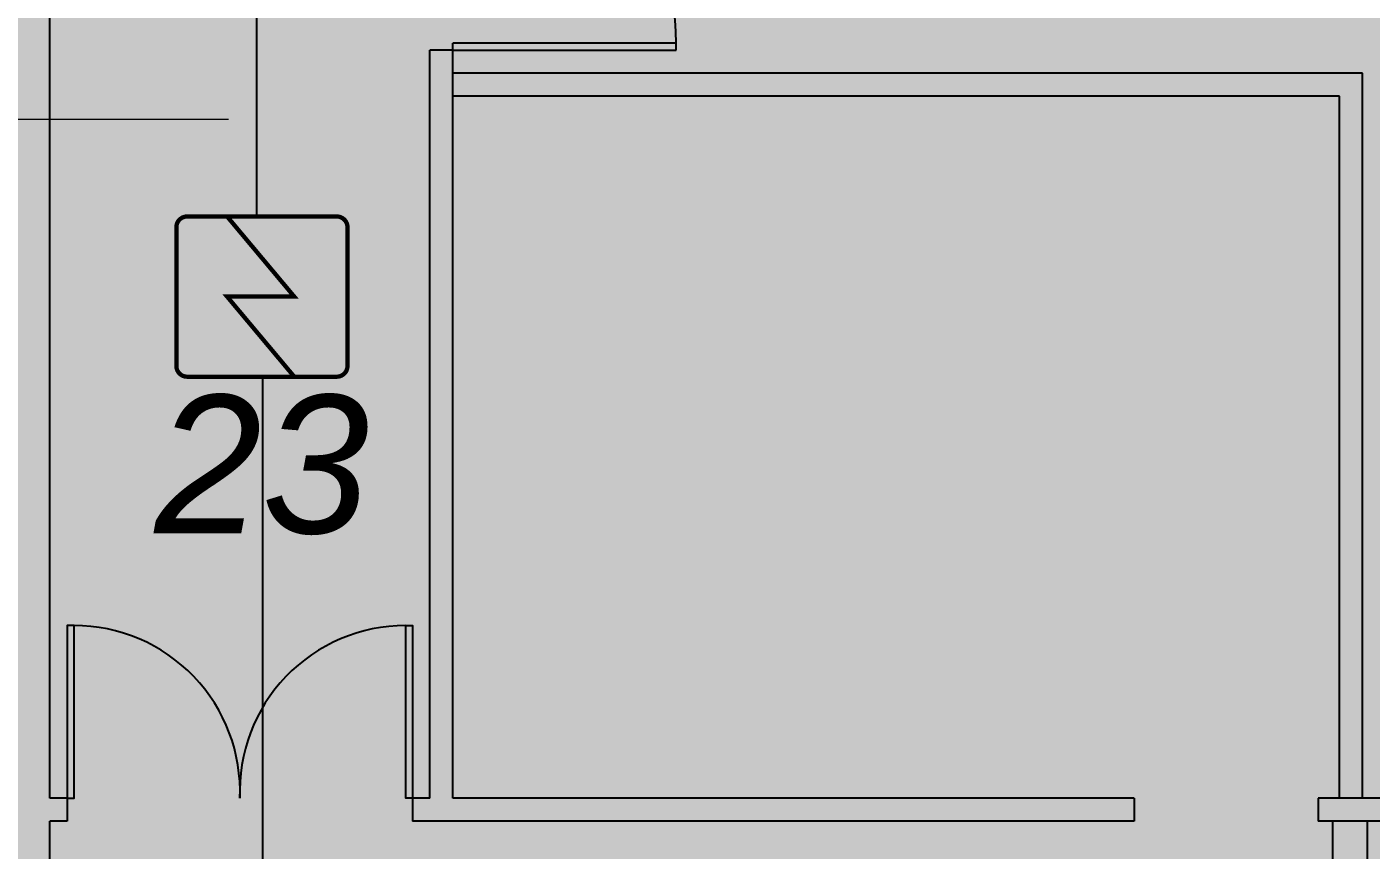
# Model space of a CAD drawing. Header units: metres. Extents: x -331 to 2982, y 362 to 2539.
# Drawn here: x 852.41 to 858.25, y 494.18 to 497.76 of the extents above; entities that cross this region are included whole.
import ezdxf

# ---------------------------------------------------------------- set-up
doc = ezdxf.new("R2010")
doc.units = ezdxf.units.M
doc.layers.get('0').update_dxf_attribs({"color": 251})
for name, color, linetype in [('01', 1, 'Continuous'), ('ALV', 251, 'Continuous'), ('CX', 251, 'Continuous'), ('DET. FUMAÇA', 1, 'Continuous'), ('Div', 251, 'Continuous')]:
    doc.layers.add(name, color=color, linetype=linetype)
doc.layers.add('_corredores', color=251, linetype='Continuous', plot=False)
doc.layers.add('_salas', color=251, linetype='Continuous', plot=False)
doc.styles.get("Standard").update_dxf_attribs({"font": 'arial.ttf', "height": 0.3})

# ---------------------------------------------------------------- blocks, each defined once
blk = doc.blocks.new('Detector de fumaça')
at = {"layer": 'DET. FUMAÇA', "linetype": 'Continuous', "lineweight": 15, "const_width": 0.0187}
blk.add_lwpolyline([(774.5995, 539.8158), (775.2491, 539.8158, -0.414214), (775.2958, 539.769), (775.2958, 539.1669, -0.414214), (775.2491, 539.1202), (774.5995, 539.1202, -0.414214), (774.5527, 539.1669), (774.5527, 539.769, -0.414214)], format="xyb", close=True, dxfattribs=at)
blk.add_lwpolyline([(774.773, 539.8158), (775.0645, 539.468), (774.773, 539.468), (775.0645, 539.1202)], dxfattribs=at)

msp = doc.modelspace()

# ---------------------------------------------------------------- hatches: boundary and pattern name
at = {"layer": '_corredores', "transparency": 33554508}
h = msp.add_hatch(color=256, dxfattribs=at)
h.dxf.hatch_style = 1
h.paths.add_polyline_path([(854.159, 542.8564), (842.384, 542.8564), (842.384, 540.7564), (852.409, 540.7564), (852.409, 521.4064), (848.359, 521.4064), (847.259, 526.9314), (845.259, 526.9314), (845.259, 521.3564), (809.009, 521.3564), (809.009, 540.7564), (822.2198, 540.7564), (822.2198, 542.8564), (770.4042, 542.8564), (768.809, 542.9314), (768.809, 540.5564), (770.5042, 540.5564), (770.5042, 526.6464), (768.274, 526.6464), (768.274, 525.6464), (769.399, 525.6464), (769.399, 519.8464), (768.274, 519.8464), (768.274, 518.7564), (770.509, 518.7564), (770.509, 518.5564), (770.509, 510.3814), (770.509, 504.9564), (767.9913, 504.9564), (767.9913, 502.4064), (768.0913, 502.4064), (768.0913, 502.2564), (760.804, 502.2564), (760.804, 518.5564), (759.004, 518.5564), (759.004, 502.3427), (756.304, 502.3427), (756.304, 502.5264), (754.454, 502.5264), (754.454, 499.2564), (756.554, 499.2564), (756.554, 499.7564), (801.9569, 499.7564), (801.9569, 494.7064), (802.2569, 494.7064), (802.2569, 494.0564), (801.9569, 494.0564), (801.9569, 489.0345), (797.559, 489.0345), (797.559, 485.9314), (798.959, 485.9314), (798.959, 486.5314), (802.034, 486.5314), (802.034, 486.3064), (803.9828, 486.3064), (803.9828, 494.6564), (816.4159, 494.6564), (816.4159, 491.7064), (814.609, 491.7064), (814.609, 489.9064), (818.009, 489.9064), (818.009, 491.7064), (824.559, 491.7064), (824.559, 492.6064), (823.409, 492.6064), (823.409, 499.9564), (842.959, 499.9564), (842.959, 498.6564), (844.9124, 498.6564), (844.9124, 499.9564), (852.509, 499.9564), (852.509, 494.4064), (854.159, 494.4064)])
h.paths.add_polyline_path([(809.009, 518.7564), (842.959, 518.7564), (842.959, 502.2564), (830.609, 502.2564), (830.609, 502.3564), (823.109, 502.3564), (823.109, 502.9564), (814.779, 502.9564), (814.779, 504.1616), (810.639, 504.1616), (810.639, 502.9564), (809.009, 502.9564)], flags=16)
h.paths.add_polyline_path([(802.0122, 502.2564), (773.009, 502.2564), (769.6913, 502.2564), (769.6913, 502.4064), (770.134, 502.4064), (770.134, 502.5564), (773.009, 502.5564), (773.009, 518.7564), (775.859, 518.7564), (795.009, 518.7564), (795.009, 515.1064), (799.059, 515.1064), (799.059, 516.9064), (797.859, 516.9064), (797.859, 518.7564), (802.0122, 518.7564)], flags=16)
h.paths.add_polyline_path([(802.0122, 521.3564), (773.0122, 521.3564), (772.984, 521.3564), (772.984, 526.8564), (773.0122, 540.7564), (802.0122, 540.7564)], flags=16)
h.paths.add_polyline_path([(844.809, 518.5564), (844.809, 518.7564), (847.259, 518.7564), (847.259, 518.0801), (852.209, 518.0801), (852.209, 518.7564), (852.259, 519.2374), (852.409, 519.2374), (852.409, 502.2564), (844.959, 502.2564), (844.9791, 518.5564)], flags=16)
at = {"layer": '_salas', "transparency": 33554559}
h = msp.add_hatch(color=256, dxfattribs=at)
h.dxf.hatch_style = 1
h.paths.add_polyline_path([(866.834, 485.9314), (866.834, 543.2314), (854.159, 543.2314), (854.159, 542.8564), (854.159, 494.4064), (852.509, 494.4064), (852.509, 499.9564), (844.9124, 499.9564), (844.9124, 498.6564), (842.959, 498.6564), (842.959, 499.9564), (823.409, 499.9564), (823.409, 492.6064), (824.559, 492.6064), (824.559, 491.7064), (823.5463, 491.7064), (823.5463, 489.8064), (818.009, 489.8064), (818.009, 489.9064), (814.609, 489.9064), (814.609, 491.7064), (816.4159, 491.7064), (816.4159, 494.6564), (803.9828, 494.6564), (803.9828, 486.3064), (802.034, 486.3064), (802.034, 486.5314), (798.959, 486.5314), (798.959, 485.9314)])

# ---------------------------------------------------------------- linework, layer by layer
at = {"color": 150}
msp.add_line((853.4315, 496.2367), (853.4315, 490.5801), dxfattribs=at)
at = {"layer": '01', "color": 251}
msp.add_arc((854.259, 497.6848), 0.97, 0, 90, dxfattribs=at)
at = {"layer": 'ALV', "color": 251}
for p, q in [((852.509, 494.4064), (852.509, 499.9564)), ((852.584, 494.4064), (852.509, 494.4064)), ((852.584, 494.4064), (852.584, 494.3064)), ((852.584, 494.3064), (852.509, 494.3064)), ((852.509, 486.3064), (852.509, 494.3064))]:
    msp.add_line(p, q, dxfattribs=at)
at = {"layer": 'ALV'}
for p, q in [((854.159, 494.4064), (854.159, 497.6548)), ((854.259, 497.5548), (854.259, 497.6548)), ((854.259, 494.4064), (854.259, 497.5548)), ((858.209, 497.5548), (854.259, 497.5548)), ((858.209, 494.4064), (858.209, 497.5548)), ((858.109, 497.4548), (854.259, 497.4548)), ((858.109, 494.4064), (858.109, 497.4548)), ((854.259, 494.4064), (854.259, 497.4048)), ((854.259, 494.4064), (854.259, 497.4048)), ((854.159, 494.4064), (854.084, 494.4064)), ((854.084, 494.4064), (854.084, 494.3064)), ((854.159, 494.4064), (854.084, 494.4064)), ((854.084, 494.4064), (854.084, 494.3064)), ((854.159, 494.4064), (854.084, 494.4064)), ((854.084, 494.4064), (854.084, 494.3064)), ((854.159, 494.4064), (854.159, 494.4064)), ((857.2171, 494.4064), (854.259, 494.4064)), ((857.2171, 494.4064), (857.2171, 494.3064)), ((859.209, 494.4064), (858.0171, 494.4064)), ((858.0171, 494.4064), (858.0171, 494.3064)), ((857.2171, 494.3064), (854.084, 494.3064)), ((859.209, 494.3064), (858.0171, 494.3064)), ((858.079, 494.3064), (858.079, 492.3064)), ((858.229, 494.3064), (858.229, 492.3064))]:
    msp.add_line(p, q, dxfattribs=at)
at = {"layer": 'ALV', "color": 251}
msp.add_lwpolyline([(852.509, 494.4064), (852.509, 499.9564)], dxfattribs=at)
at = {"layer": 'ALV'}
msp.add_lwpolyline([(854.259, 497.6548), (854.159, 497.6548)], dxfattribs=at)
at = {"layer": 'CX', "ltscale": 8}
for p, q in [((854.959, 497.6848), (854.259, 497.6848)), ((854.259, 497.6548), (854.259, 497.6848)), ((855.229, 497.6848), (854.259, 497.6848)), ((854.259, 497.6548), (854.259, 497.6848)), ((855.229, 497.6548), (855.229, 497.6848)), ((854.259, 497.6548), (854.959, 497.6548)), ((854.259, 497.6548), (855.229, 497.6548))]:
    msp.add_line(p, q, dxfattribs=at)
at = {"layer": 'CX', "color": 251, "ltscale": 8}
msp.add_lwpolyline([(852.584, 494.4064), (852.614, 494.4064), (852.614, 495.1564), (852.584, 495.1564)], close=True, dxfattribs=at)
at = {"layer": 'CX', "ltscale": 8}
msp.add_lwpolyline([(854.084, 494.4064), (854.054, 494.4064), (854.054, 495.1564), (854.084, 495.1564)], close=True, dxfattribs=at)
at = {"layer": 'CX', "color": 251, "ltscale": 8}
for centre, start, end in [((852.614, 494.4358), 357.66172, 90), ((854.054, 494.4358), 90, 182.33828)]:
    msp.add_arc(centre, 0.7206, start, end, dxfattribs=at)
at = {"layer": 'CX', "ltscale": 8}
for centre, start, end in [((852.614, 494.4358), 357.66172, 90), ((854.054, 494.4358), 90, 182.33828)]:
    msp.add_arc(centre, 0.7206, start, end, dxfattribs=at)
at = {"layer": 'Div', "color": 150, "linetype": 'ByBlock'}
msp.add_line((853.4079, 496.9407), (853.4079, 502.5078), dxfattribs=at)
at = {"layer": 'Div', "color": 150, "linetype": 'Continuous', "lineweight": 0}
msp.add_lwpolyline([(845.8288, 496.6935), (845.8288, 497.355), (853.284, 497.355)], dxfattribs=at)

# ---------------------------------------------------------------- block references
at = {"layer": 'DET. FUMAÇA', "linetype": 'Continuous', "lineweight": 0}
msp.add_blockref('Detector de fumaça', (78.5055, -42.8835), dxfattribs=at)

# ---------------------------------------------------------------- texts
at = {"layer": 'Div', "color": 5, "linetype": 'Continuous', "lineweight": 0, "insert": (852.9635, 496.1572), "char_height": 0.6, "width": 13.318804, "attachment_point": 1}
msp.add_mtext('{\\fArial|b0|i1|c0|p34;23}', dxfattribs=at)

doc.saveas('drawing.dxf')
